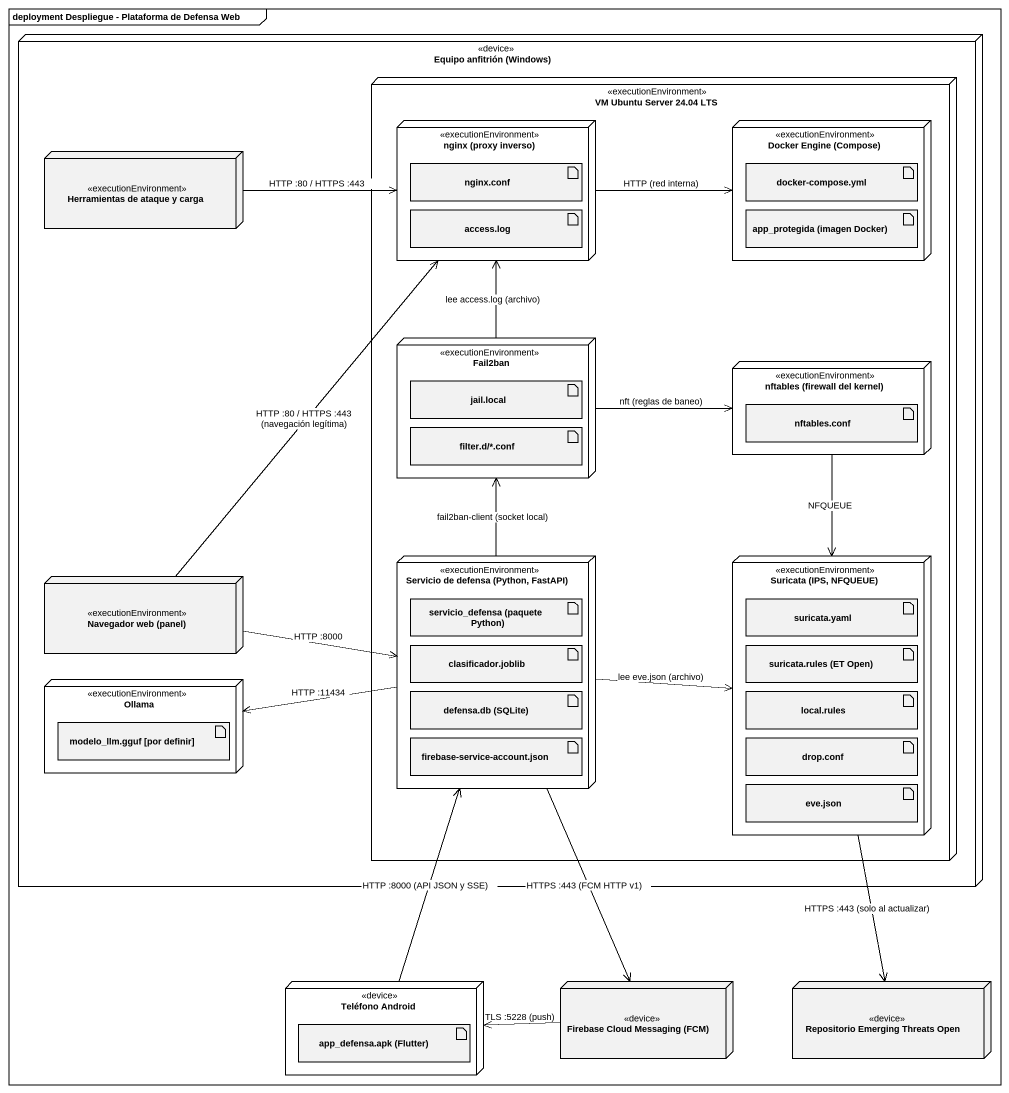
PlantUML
@startuml
mainframe deployment Despliegue - Plataforma de Defensa Web
node "Equipo anfitrión (Windows)" as Equipo_anfitrión_Windows <<device>> {
  node "VM Ubuntu Server 24.04 LTS" as VM_Ubuntu_Server_24_04_LTS <<executionEnvironment>> {
    node "nginx (proxy inverso)" as nginx_proxy_inverso <<executionEnvironment>> {
      artifact "nginx.conf" as nginx_conf
      artifact "access.log" as access_log
    }
    node "Docker Engine (Compose)" as Docker_Engine_Compose <<executionEnvironment>> {
      artifact "docker-compose.yml" as docker_compose_yml
      artifact "app_protegida (imagen Docker)" as app_protegida_imagen_Docker
    }
    node Fail2ban <<executionEnvironment>> {
      artifact "jail.local" as jail_local
      artifact "filter.d/*.conf" as filter_d_conf
    }
    node "nftables (firewall del kernel)" as nftables_firewall_del_kernel <<executionEnvironment>> {
      artifact "nftables.conf" as nftables_conf
    }
    node "Servicio de defensa (Python, FastAPI)" as Servicio_de_defensa_Python <<executionEnvironment>> {
      artifact "servicio_defensa (paquete Python)" as servicio_defensa_paquete
      artifact "clasificador.joblib" as clasificador_joblib
      artifact "defensa.db (SQLite)" as defensa_db_SQLite
      artifact "firebase-service-account.json" as firebase_service_account
    }
    node "Suricata (IPS, NFQUEUE)" as Suricata_IPS_NFQUEUE <<executionEnvironment>> {
      artifact "suricata.yaml" as suricata_yaml
      artifact "suricata.rules (ET Open)" as suricata_rules_ET_Open
      artifact "local.rules" as local_rules
      artifact "drop.conf" as drop_conf
      artifact "eve.json" as eve_json
    }
  }
  node "Herramientas de ataque y carga" as Herramientas_de_ataque_y <<executionEnvironment>>
  node "Navegador web (panel)" as Navegador_web_panel <<executionEnvironment>>
  node Ollama <<executionEnvironment>> {
    artifact "modelo_llm.gguf [por definir]" as modelo_llm_gguf_por_definir
  }
}
node "Teléfono Android" as Teléfono_Android <<device>> {
  artifact "app_defensa.apk (Flutter)" as app_defensa_apk_Flutter
}
node "Firebase Cloud Messaging (FCM)" as Firebase_Cloud_Messaging_FCM <<device>>
node "Repositorio Emerging Threats Open" as Repositorio_Emerging <<device>>
Herramientas_de_ataque_y -right-> nginx_proxy_inverso : HTTP :80 / HTTPS :443
nginx_proxy_inverso -right-> Docker_Engine_Compose : HTTP (red interna)
Fail2ban -up-> nginx_proxy_inverso : lee access.log (archivo)
Fail2ban -right-> nftables_firewall_del_kernel : nft (reglas de baneo)
nftables_firewall_del_kernel --> Suricata_IPS_NFQUEUE : NFQUEUE
Navegador_web_panel -up-> nginx_proxy_inverso : HTTP :80 / HTTPS :443 (navegación legítima)
Navegador_web_panel -right-> Servicio_de_defensa_Python : HTTP :8000
Servicio_de_defensa_Python -up-> Fail2ban : fail2ban-client (socket local)
Servicio_de_defensa_Python -right-> Suricata_IPS_NFQUEUE : lee eve.json (archivo)
Servicio_de_defensa_Python -left-> Ollama : HTTP :11434
Servicio_de_defensa_Python --> Firebase_Cloud_Messaging_FCM : HTTPS :443 (FCM HTTP v1)
Suricata_IPS_NFQUEUE --> Repositorio_Emerging : HTTPS :443 (solo al actualizar)
Teléfono_Android -up-> Servicio_de_defensa_Python : HTTP :8000 (API JSON y SSE)
Firebase_Cloud_Messaging_FCM -left-> Teléfono_Android : TLS :5228 (push)
@enduml
